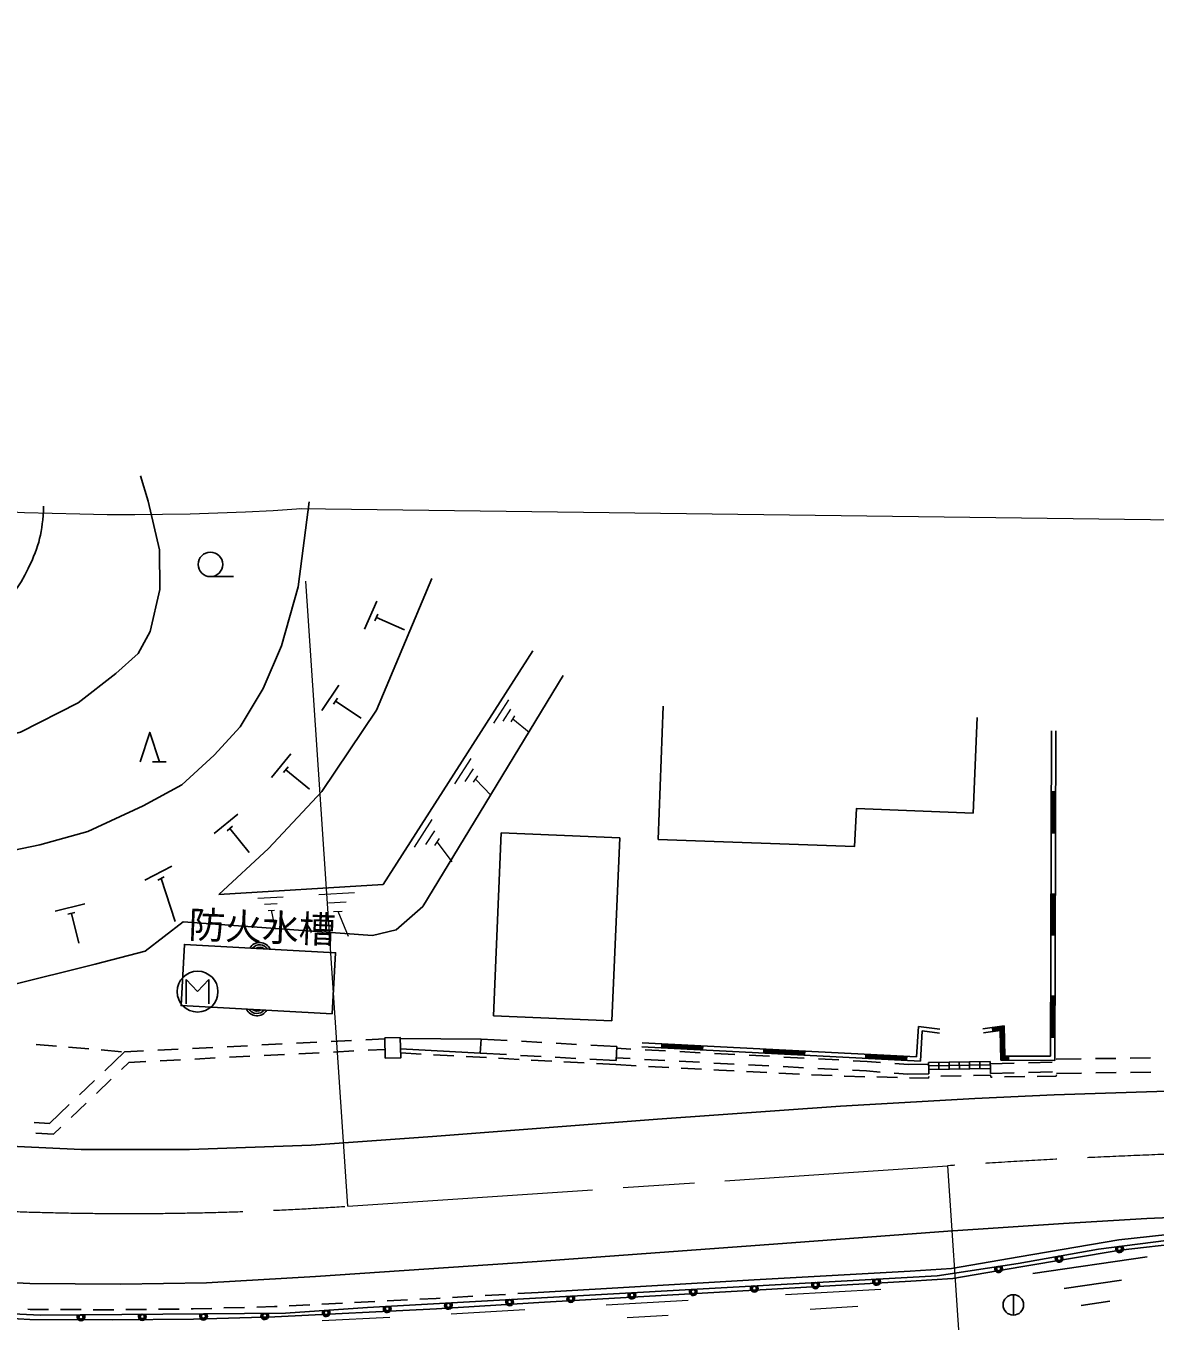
# Model space of a CAD drawing. Units: millimetres at full size, sheet at 1:1000; details may follow other scales. Extents: x 40000 to 680000, y 20000 to 380000.
# Drawn here: x 220707 to 275992, y 249691 to 313106 of the extents above; entities that cross this region are included whole.
import ezdxf
from ezdxf.enums import TextEntityAlignment as Align

# ---------------------------------------------------------------- set-up
doc = ezdxf.new("R2010")
doc.units = ezdxf.units.MM
doc.header["$LTSCALE"] = 1000
doc.linetypes.add('CHAIN', pattern=[18.5, 12, -1.5, 3.5, -1.5])
for name, color, linetype, lineweight in [('M-BGD', 7, 'Continuous', 25), ('M-BGD-EXST', 7, 'Continuous', 25), ('M-BMK', 2, 'CHAIN', 13), ('M-STR-HTXT', 7, 'Continuous', 13), ('M-STR-STRC', 7, 'Continuous', 25)]:
    doc.layers.add(name, color=color, linetype=linetype, lineweight=lineweight)
doc.styles.add('ＭＳ ゴシック', font='')
doc.styles.get('ＭＳ ゴシック').set_extended_font_data('MS Gothic')

msp = doc.modelspace()

# ---------------------------------------------------------------- linework, layer by layer
at = {"layer": 'M-BGD'}
for p, q in [((229743, 286140), (230866, 286140)), ((237890, 284943), (237291, 283568)), ((237935, 284296), (237795, 283975)), ((237865, 284136), (239240, 283537)), ((236031, 280833), (235203, 279582)), ((235964, 280188), (235771, 279896)), ((235867, 280042), (237118, 279214)), ((251664, 273271), (251900, 279805)), ((267089, 274554), (267280, 279249)), ((270927, 278598), (270878, 262657)), ((271127, 278598), (271077, 262456)), ((233685, 277458), (232727, 276304)), ((227240, 277073), (226907, 277073)), ((226907, 277073), (227574, 277073)), ((233549, 276824), (233325, 276554)), ((233437, 276689), (234591, 275731)), ((271118, 275598), (270918, 275598)), ((270958, 275598), (270952, 273598)), ((270998, 275598), (270992, 273598)), ((271038, 275598), (271032, 273598)), ((271078, 275598), (271072, 273598)), ((231085, 274511), (229918, 273569)), ((230826, 273917), (230554, 273697)), ((230690, 273807), (231632, 272640)), ((243596, 264640), (243979, 273599)), ((249779, 273351), (243979, 273599)), ((249396, 264392), (249779, 273351)), ((270912, 273598), (271112, 273598)), ((227859, 271968), (226523, 271286)), ((227483, 271439), (227172, 271280)), ((227328, 271360), (228010, 269262)), ((271103, 270598), (270903, 270598)), ((270943, 270598), (270936, 268598)), ((270983, 270598), (270976, 268598)), ((271023, 270598), (271016, 268598)), ((271063, 270598), (271056, 268598)), ((223594, 270123), (222137, 269765)), ((223107, 269695), (222767, 269611)), ((222937, 269653), (223295, 268196)), ((270896, 268598), (271096, 268598)), ((271087, 265598), (270887, 265598)), ((270927, 265598), (270921, 263598)), ((270967, 265598), (270961, 263598)), ((271007, 265598), (271001, 263598)), ((271047, 265598), (271041, 263598)), ((243596, 264640), (249396, 264392)), ((264406, 264122), (264313, 262635)), ((265460, 263981), (264406, 264122)), ((264592, 263896), (264501, 262425)), ((265433, 263783), (264592, 263896)), ((268609, 264148), (267561, 264000)), ((268414, 263919), (267589, 263802)), ((268053, 263868), (268025, 264066)), ((268570, 264102), (268031, 264026)), ((268036, 263987), (268531, 264056)), ((268492, 264010), (268042, 263947)), ((268047, 263907), (268453, 263965)), ((268442, 262464), (268414, 263919)), ((268481, 262504), (268453, 263965)), ((268492, 264010), (268521, 262544)), ((268560, 262584), (268531, 264056)), ((268570, 264102), (268599, 262624)), ((268638, 262664), (268609, 264148)), ((221202, 263238), (222198, 263153)), ((232254, 263209), (233252, 263259)), ((233951, 263295), (234950, 263345)), ((235649, 263380), (236648, 263431)), ((237347, 263466), (238275, 263513)), ((239040, 263523), (242991, 263497)), ((242954, 262810), (242991, 263497)), ((242991, 263497), (244265, 263427)), ((244964, 263389), (245962, 263334)), ((246661, 263295), (247660, 263240)), ((248359, 263202), (249632, 263132)), ((264313, 262635), (250876, 263321)), ((251849, 263271), (251839, 263072)), ((253842, 263090), (251845, 263192)), ((253844, 263130), (251847, 263232)), ((270881, 263598), (271081, 263598)), ((222796, 263102), (223792, 263017)), ((224390, 262966), (225386, 262882)), ((224566, 261947), (225533, 262869)), ((225533, 262869), (226461, 262916)), ((227160, 262951), (228159, 263002)), ((228858, 263037), (229857, 263088)), ((228975, 262522), (229973, 262573)), ((230556, 263123), (231554, 263173)), ((230673, 262608), (231671, 262659)), ((232370, 262694), (233369, 262745)), ((234068, 262780), (235067, 262830)), ((235766, 262866), (236765, 262916)), ((237464, 262952), (238290, 262993)), ((242954, 262810), (239054, 263022)), ((239059, 262821), (240058, 262767)), ((240657, 262734), (241655, 262680)), ((242255, 262648), (243253, 262593)), ((244230, 262741), (242954, 262810)), ((243852, 262561), (244851, 262507)), ((245928, 262648), (244929, 262703)), ((247625, 262556), (246627, 262611)), ((249632, 263132), (249600, 262449)), ((250294, 262541), (249606, 262577)), ((250320, 263010), (249628, 263046)), ((264501, 262425), (250866, 263121)), ((252017, 262921), (251019, 262973)), ((253838, 263010), (251841, 263112)), ((253840, 263050), (251843, 263152)), ((253715, 262832), (252716, 262885)), ((253836, 262970), (253846, 263170)), ((255413, 262744), (254414, 262796)), ((257110, 262655), (256112, 262707)), ((256842, 263017), (256832, 262817)), ((258832, 262755), (256834, 262857)), ((258834, 262795), (256836, 262897)), ((258836, 262835), (256838, 262937)), ((258838, 262875), (256840, 262977)), ((258808, 262566), (257809, 262618)), ((258830, 262715), (258840, 262915)), ((261836, 262762), (261826, 262562)), ((263825, 262500), (261828, 262602)), ((263827, 262540), (261830, 262642)), ((263829, 262580), (261832, 262682)), ((263831, 262620), (261834, 262722)), ((263823, 262460), (263833, 262660)), ((268442, 262464), (268638, 262664)), ((268521, 262544), (268819, 262543)), ((268819, 262583), (268560, 262584)), ((268599, 262624), (268819, 262623)), ((270878, 262657), (268638, 262664)), ((268819, 262463), (268820, 262663)), ((273074, 262540), (274074, 262556)), ((274774, 262566), (275774, 262582)), ((225388, 262013), (225752, 262359)), ((225752, 262359), (226578, 262401)), ((227277, 262437), (228276, 262487)), ((245450, 262474), (246448, 262420)), ((247048, 262387), (248046, 262333)), ((249600, 262449), (248324, 262518)), ((248645, 262301), (249589, 262249)), ((249589, 262249), (250588, 262195)), ((251992, 262452), (250993, 262504)), ((251187, 262162), (252185, 262108)), ((253689, 262363), (252691, 262415)), ((252784, 262075), (253783, 262020)), ((254382, 261988), (254638, 261974)), ((255387, 262274), (254388, 262327)), ((254638, 261974), (255381, 261938)), ((255980, 261909), (256979, 261861)), ((257085, 262186), (256086, 262238)), ((258782, 262097), (257784, 262149)), ((260480, 262008), (259481, 262060)), ((260506, 262477), (259507, 262530)), ((261867, 261936), (261179, 261972)), ((261896, 262405), (261205, 262441)), ((262526, 261887), (261867, 261936)), ((262547, 262357), (261896, 262405)), ((263896, 262257), (263245, 262305)), ((264904, 262273), (263896, 262257)), ((264903, 262348), (267922, 262401)), ((264903, 262348), (264909, 262013)), ((267925, 262233), (264906, 262181)), ((264909, 262013), (267928, 262066)), ((264913, 261803), (264909, 262013)), ((265409, 262022), (265403, 262357)), ((265909, 262031), (265903, 262366)), ((266409, 262039), (266403, 262374)), ((266909, 262048), (266903, 262383)), ((267409, 262057), (267403, 262392)), ((267922, 262401), (267928, 262066)), ((269089, 262318), (267924, 262289)), ((267932, 261819), (267928, 262066)), ((271077, 262456), (268442, 262464)), ((268819, 262503), (268481, 262504)), ((270955, 262365), (269789, 262335)), ((271154, 262511), (272374, 262530)), ((223336, 260774), (224060, 261464)), ((224158, 260839), (224882, 261530)), ((257578, 261832), (258577, 261784)), ((259177, 261756), (260175, 261708)), ((260775, 261679), (260792, 261678)), ((260792, 261678), (261774, 261656)), ((262374, 261643), (263374, 261620)), ((263883, 261787), (263224, 261835)), ((264913, 261803), (263883, 261787)), ((263974, 261607), (264900, 261586)), ((264900, 261586), (264912, 261659)), ((265495, 261689), (266494, 261706)), ((267094, 261716), (267934, 261731)), ((269099, 261848), (267932, 261819)), ((267934, 261731), (267952, 261641)), ((267952, 261641), (268021, 261642)), ((268621, 261649), (269621, 261661)), ((270966, 261895), (269799, 261866)), ((270221, 261669), (271156, 261680)), ((271156, 261680), (271160, 261745)), ((271164, 261811), (272383, 261830)), ((273083, 261841), (274083, 261856)), ((274783, 261866), (275783, 261882)), ((221863, 259369), (222829, 260291)), ((222928, 259666), (223651, 260356)), ((221116, 259414), (221863, 259369)), ((221196, 258889), (222057, 258836)), ((222057, 258836), (222421, 259183)), ((270005, 252023), (275611, 252837)), ((271542, 251292), (274345, 251699)), ((236200, 250568), (235201, 250518)), ((237798, 250648), (236799, 250598)), ((239396, 250728), (238397, 250678)), ((240790, 250797), (239995, 250758)), ((240994, 250809), (240790, 250797)), ((242591, 250905), (241593, 250845)), ((244188, 251001), (243190, 250941)), ((245785, 251097), (244787, 251037)), ((269051, 250984), (269051, 249984)), ((272378, 250460), (273780, 250663)), ((220911, 250262), (220806, 250268)), ((221806, 250258), (220911, 250262)), ((223406, 250252), (222406, 250256)), ((224937, 250246), (224006, 250250)), ((225006, 250247), (224937, 250246)), ((226606, 250264), (225606, 250253)), ((228206, 250281), (227206, 250270)), ((228900, 250289), (228806, 250288)), ((229806, 250314), (228900, 250289)), ((231405, 250360), (230405, 250332)), ((232872, 250402), (232005, 250377)), ((233004, 250409), (232872, 250402)), ((234602, 250488), (233603, 250439))]:
    msp.add_line(p, q, dxfattribs=at)
for points in [[(157073, 286822), (158499, 285687), (161195, 283795), (163268, 282393), (168554, 280407), (175778, 278512), (183606, 277017), (190898, 276481), (198170, 276392), (207983, 276614), (215498, 277261), (220436, 278522), (223269, 279955), (225104, 281399), (226201, 282373), (226794, 283448), (227265, 285508), (227254, 287456), (226695, 289840), (226314, 291080)], [(178254, 271874), (182879, 271320), (191436, 271025), (207281, 271052), (211458, 271582), (217917, 272291), (221382, 273011), (223734, 273660), (226447, 274923), (228337, 275943), (229925, 277403), (231201, 278783), (232325, 280661), (233218, 282760), (234041, 285634), (234576, 289810)], [(240577, 286051), (237880, 279607), (235197, 275626), (232585, 272837), (230159, 270583)], [(245520, 282510), (238198, 271062), (230159, 270583)], [(228405, 269234), (237680, 268577), (238833, 268852), (240139, 269983), (242668, 274146), (247017, 281304)], [(226301, 277073), (226771, 278511), (227240, 277073)], [(267089, 274554), (261367, 274787), (261271, 272924), (251664, 273271)], [(228405, 269234), (226549, 267807), (224096, 267170)], [(224096, 267170), (219842, 266113), (212991, 265093), (205793, 265702), (204036, 265914)], [(289819, 254552), (286920, 254597), (283837, 254570), (281396, 254446), (277373, 254019), (274215, 253663), (269337, 252844), (266028, 252269), (263997, 252143), (256356, 251703), (245785, 251097)], [(281449, 253949), (277428, 253522), (274284, 253168), (269421, 252351), (266087, 251772), (264027, 251644), (256385, 251204), (245814, 250597)], [(245815, 250597), (240817, 250298), (232892, 249902), (228910, 249789), (224939, 249746), (220895, 249762), (216889, 249995), (212892, 250283), (208974, 250637), (205075, 250995), (200792, 251504), (196934, 252227), (192811, 253091)]]:
    msp.add_lwpolyline(points, dxfattribs=at)
for points in [[(235704, 264738), (235867, 267727), (228469, 268130), (228306, 265141)], [(238274, 263552), (238301, 262566), (239066, 262587), (239038, 263573)]]:
    msp.add_lwpolyline(points, close=True, dxfattribs=at)
for centre, radius in [((229743, 286740), 600), ((269051, 250484), 500)]:
    msp.add_circle(centre, radius, dxfattribs=at)
for centre, radius, start, end in [((232154, 267662), 567, 24.94971, 148.80474), ((232154, 267662), 453, 32.90911, 140.84535), ((232154, 267662), 340, 48.53448, 125.21998), ((232020, 265206), 567, 204.94971, 328.80474), ((232020, 265206), 453, 212.90911, 320.84535), ((232020, 265206), 340, 228.53448, 305.21998)]:
    msp.add_arc(centre, radius, start, end, dxfattribs=at)
msp.add_open_spline([(221575, 289588), (221519, 288315), (221358, 287646), (220824, 286544), (219928, 284698), (218700, 283772), (216708, 283280), (211805, 282067), (208815, 282875), (203778, 283239), (195305, 283852), (190439, 284052), (182244, 286291), (177818, 287500), (175575, 288967), (171600, 291258), (167542, 293597), (165156, 295133), (162335, 298873), (160749, 300977), (160482, 302585), (159844, 305140), (159089, 308166), (159197, 309556), (159306, 313106)], degree=3, knots=[0, 0, 0, 0, 1, 1, 1, 2, 2, 2, 3, 3, 3, 4, 4, 4, 5, 5, 5, 6, 6, 6, 7, 7, 7, 8, 8, 8, 8], dxfattribs=at)
at = {"layer": 'M-BGD-EXST'}
for p, q in [((228561, 265223), (228561, 266423)), ((228561, 266423), (229111, 265823)), ((229111, 265823), (229661, 266423)), ((229661, 266423), (229661, 265223))]:
    msp.add_line(p, q, dxfattribs=at)
msp.add_circle((229111, 265823), 1000, dxfattribs=at)
at = {"layer": 'M-BMK'}
msp.add_line((236475, 255319), (265833, 257295), dxfattribs=at)
for centre, radius, start, end in [((225732, 414958), 160000, 234.5817, 273.84991), ((290004, -101893), 360000, 90.84808, 93.8499)]:
    msp.add_arc(centre, radius, start, end, dxfattribs=at)
at = {"layer": 'M-STR-HTXT'}
for p, q in [((236475, 255319), (234416, 285914)), ((243611, 278968), (244344, 280115)), ((244081, 279071), (244448, 279644)), ((244459, 279031), (244643, 279318)), ((244551, 279174), (245342, 278529)), ((241714, 276003), (242505, 277238)), ((242221, 276114), (242616, 276732)), ((242629, 276071), (242826, 276380)), ((242727, 276225), (243490, 275433)), ((239730, 272899), (240598, 274257)), ((240286, 273022), (240720, 273700)), ((240734, 272974), (240951, 273314)), ((240842, 273144), (241565, 272175)), ((232054, 270395), (233305, 270470)), ((235055, 270574), (236799, 270678)), ((235517, 270164), (236389, 270216)), ((232385, 270101), (233011, 270139)), ((232560, 269798), (232873, 269817)), ((232717, 269807), (232909, 268887)), ((235761, 269741), (236197, 269767)), ((235979, 269754), (236485, 268545)), ((265833, 257295), (267867, 227078)), ((257890, 250990), (262556, 251258)), ((249110, 250486), (253125, 250716)), ((235214, 249718), (238525, 249883)), ((241528, 250040), (245140, 250256)), ((250152, 249874), (252159, 249989)), ((259102, 250279), (261435, 250414))]:
    msp.add_line(p, q, dxfattribs=at)
msp.add_lwpolyline([(350085, 295610), (345395, 294036), (340832, 292633), (337029, 291705), (328963, 290047), (323305, 289089), (318702, 288640), (293418, 288689), (234115, 289466)], dxfattribs=at)
msp.add_arc((225732, 414958), 125772, 234.5817, 273.84991, dxfattribs=at)
at = {"layer": 'M-STR-STRC'}
for points in [[(300085, 261825), (295124, 261496), (290522, 261324), (282491, 261070), (276076, 260937), (271052, 260764), (267166, 260596), (260594, 260211), (251632, 259580), (240620, 258736), (234676, 258310), (228720, 258093), (223406, 258093), (217163, 258379), (212189, 258697)], [(185739, 254487), (186644, 254910), (187783, 255209), (189025, 255354), (190130, 255344), (191221, 255213), (194036, 254620), (197100, 253992), (200271, 253406), (203607, 252930), (207888, 252484), (213641, 251975), (217344, 251703), (220900, 251536), (225337, 251492), (229543, 251567), (234886, 251875), (245734, 252616), (257756, 253493), (265847, 254091), (271510, 254469), (275587, 254716), (280921, 254946)], [(193604, 253100), (197510, 252265), (201462, 251580), (205425, 251172), (213423, 250458), (217401, 250173), (221401, 249989), (233422, 250072), (237428, 250352), (265322, 251911), (269283, 252513), (273223, 253210), (277178, 253726), (281171, 254112)]]:
    msp.add_lwpolyline(points, dxfattribs=at)
for centre, radius in [((274250, 253230), 100), ((271293, 252754), 100), ((268333, 252255), 100), ((253375, 251131), 100), ((256370, 251298), 100), ((259366, 251465), 100), ((262361, 251633), 100), ((241394, 250461), 100), ((244389, 250629), 100), ((247384, 250796), 100), ((250380, 250963), 100), ((223404, 249891), 112), ((223404, 249891), 100), ((226404, 249911), 112), ((226404, 249911), 100), ((229404, 249932), 112), ((229404, 249932), 100), ((232404, 249953), 112), ((232404, 249953), 100), ((235406, 250098), 100), ((238398, 250294), 100)]:
    msp.add_circle(centre, radius, dxfattribs=at)
for centre, radius, start, end in [((274250, 253230), 188, 150.5672, 44.30699), ((274250, 253230), 150, 138.84672, 56.02747), ((274250, 253230), 112, 97.4371, 97.43709), ((271293, 252754), 188, 153.15311, 46.89291), ((271293, 252754), 150, 141.43263, 58.61339), ((271293, 252754), 112, 100.02303, 100.02299), ((268333, 252255), 188, 151.77809, 45.51789), ((268333, 252255), 150, 140.05761, 57.23837), ((268333, 252255), 112, 98.64801, 98.64797), ((253375, 251131), 188, 146.32824, 40.06803), ((253375, 251131), 150, 134.60776, 51.78851), ((253375, 251131), 112, 93.19817, 93.1981), ((256370, 251298), 188, 146.32824, 40.06803), ((256370, 251298), 150, 134.60776, 51.78851), ((256370, 251298), 112, 93.19817, 93.1981), ((259366, 251465), 188, 146.32824, 40.06803), ((259366, 251465), 150, 134.60776, 51.78851), ((259366, 251465), 112, 93.19817, 93.1981), ((262361, 251633), 188, 146.32824, 40.06803), ((262361, 251633), 150, 134.60776, 51.78851), ((262361, 251633), 112, 93.19817, 93.1981), ((241394, 250461), 188, 146.32824, 40.06803), ((241394, 250461), 150, 134.60776, 51.78851), ((241394, 250461), 112, 93.19817, 93.1981), ((244389, 250629), 188, 146.32824, 40.06803), ((244389, 250629), 150, 134.60776, 51.78851), ((244389, 250629), 112, 93.19817, 93.1981), ((247384, 250796), 188, 146.32824, 40.06803), ((247384, 250796), 150, 134.60776, 51.78851), ((247384, 250796), 112, 93.19817, 93.1981), ((250380, 250963), 188, 146.32824, 40.06803), ((250380, 250963), 150, 134.60776, 51.78851), ((250380, 250963), 112, 93.19817, 93.1981), ((223404, 249891), 188, 143.52502, 37.26481), ((223404, 249891), 150, 131.80454, 48.9853), ((226404, 249911), 188, 143.52502, 37.26481), ((226404, 249911), 150, 131.80454, 48.9853), ((229404, 249932), 188, 143.52502, 37.26481), ((229404, 249932), 150, 131.80454, 48.9853), ((232404, 249953), 188, 143.52502, 37.26481), ((232404, 249953), 150, 131.80454, 48.9853), ((235406, 250098), 188, 147.1277, 40.8675), ((235406, 250098), 150, 135.40722, 52.58798), ((235406, 250098), 112, 93.99762, 93.99757), ((238398, 250294), 188, 146.32824, 40.06803), ((238398, 250294), 150, 134.60776, 51.78851), ((238398, 250294), 112, 93.19817, 93.1981)]:
    msp.add_arc(centre, radius, start, end, dxfattribs=at)

# ---------------------------------------------------------------- texts
at = {"layer": 'M-BGD', "style": 'ＭＳ ゴシック'}
msp.add_text('防火水槽', height=1320, rotation=357.821, dxfattribs=at).set_placement((232272, 268982), align=Align.MIDDLE_CENTER)

doc.saveas('drawing.dxf')
